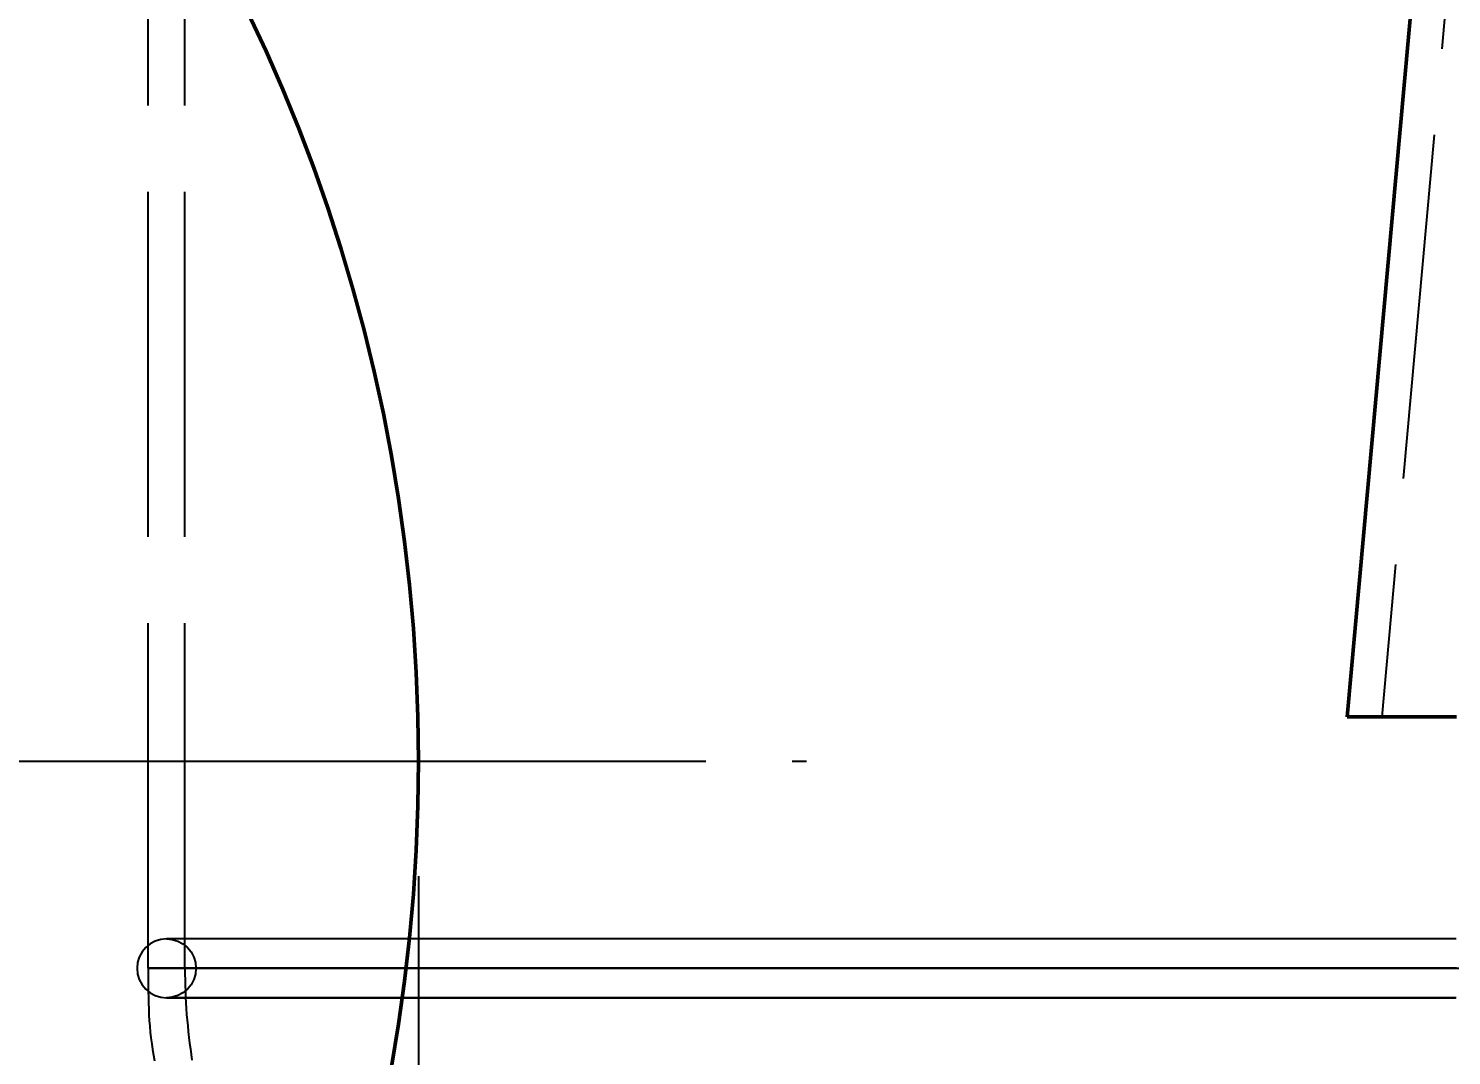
# Model space of a CAD drawing. Header units: millimetres. Extents: x 0 to 420, y 0 to 297.
# Drawn here: x 172.11 to 184.48, y 165.44 to 174.37 of the extents above; entities that cross this region are included whole.
import ezdxf

# ---------------------------------------------------------------- set-up
doc = ezdxf.new("R2010")
doc.units = ezdxf.units.MM
doc.linetypes.add('ISO02-TRAZOS', pattern=[3.75, 3, -0.75])
doc.linetypes.add('ISO04-TRAZO-PUNTO', pattern=[7.625, 6, -0.75, 0.125, -0.75])
for name, color, linetype, lineweight in [('01-VISIBLE', 7, 'CONTINUOUS', 50), ('02-OCULTA', 4, 'ISO02-TRAZOS', 25), ('03-EJE', 1, 'ISO04-TRAZO-PUNTO', 25), ('04-COTA', 3, 'CONTINUOUS', 25)]:
    doc.layers.add(name, color=color, linetype=linetype, lineweight=lineweight)
doc.styles.add('ISO3098', font='isocpeur.ttf')
doc.dimstyles.new('FLAMA-ISO', dxfattribs={"dimtxt": 3.5, "dimasz": 3, "dimexe": 2, "dimexo": 1, "dimgap": 1, "dimtad": 1, "dimdec": 1, "dimtxsty": 'ISO3098', "dimcen": 2.5, "dimclrd": 3, "dimclre": 3, "dimclrt": 3, "dimazin": 3, "dimtfac": 1, "dimtmove": 0, "dimatfit": 3, "dimlwd": 25, "dimlwe": 25})

msp = doc.modelspace()

# ---------------------------------------------------------------- linework, layer by layer
at = {"layer": '01-VISIBLE'}
msp.add_line((185.375, 188.385), (183.575, 168.385), dxfattribs=at)
msp.add_lwpolyline([(184.525, 168.385), (184.475, 168.385), (184.425, 168.385), (184.375, 168.385), (184.325, 168.385), (184.275, 168.385), (184.225, 168.385), (184.175, 168.385), (184.125, 168.385), (184.075, 168.385), (184.025, 168.385), (183.975, 168.385), (183.925, 168.385), (183.875, 168.385), (183.825, 168.385), (183.775, 168.385), (183.725, 168.385), (183.675, 168.385), (183.625, 168.385), (183.575, 168.385)], dxfattribs=at)
msp.add_circle((160.5, 168), 15, dxfattribs=at)
at = {"layer": '02-OCULTA'}
for p, q in [((173.47, 166.2), (173.47, 206.8)), ((185.675, 188.385), (183.875, 168.385)), ((173.15, 166.2), (173.15, 176.061))]:
    msp.add_line(p, q, dxfattribs=at)
for points in [[(183.575, 168.385), (183.625, 168.385), (183.675, 168.385), (183.725, 168.385), (183.775, 168.385), (183.825, 168.385), (183.875, 168.385), (183.925, 168.385), (183.975, 168.385), (184.025, 168.385), (184.075, 168.385), (184.125, 168.385), (184.175, 168.385), (184.225, 168.385), (184.275, 168.385), (184.325, 168.385), (184.375, 168.385), (184.425, 168.385), (184.475, 168.385), (184.525, 168.385)], [(184.525, 168.385), (184.475, 168.385), (184.425, 168.385), (184.375, 168.385), (184.325, 168.385), (184.275, 168.385), (184.225, 168.385), (184.175, 168.385), (184.125, 168.385), (184.075, 168.385), (184.025, 168.385), (183.975, 168.385), (183.925, 168.385), (183.875, 168.385)], [(183.875, 168.385), (183.925, 168.385), (183.975, 168.385), (184.025, 168.385), (184.075, 168.385), (184.125, 168.385), (184.175, 168.385), (184.225, 168.385), (184.275, 168.385), (184.325, 168.385), (184.375, 168.385), (184.425, 168.385), (184.475, 168.385), (184.525, 168.385)], [(173.31, 166.456), (173.26, 166.451), (173.212, 166.437), (173.167, 166.413), (173.129, 166.381), (173.097, 166.342), (173.073, 166.298), (173.059, 166.25), (173.054, 166.2)], [(184.522, 166.456), (184.472, 166.456), (184.422, 166.456), (184.372, 166.456), (184.322, 166.456), (184.272, 166.456), (184.222, 166.456), (184.172, 166.456), (184.122, 166.456), (184.071, 166.456), (184.021, 166.456), (183.971, 166.456), (183.921, 166.456), (183.871, 166.456), (183.821, 166.456), (183.771, 166.456), (183.721, 166.456), (183.671, 166.456), (183.621, 166.456), (183.571, 166.456), (183.521, 166.456), (183.471, 166.456), (183.421, 166.456), (183.371, 166.456), (183.321, 166.456), (183.271, 166.456), (183.221, 166.456), (183.17, 166.456), (183.12, 166.456), (183.07, 166.456), (183.02, 166.456), (182.97, 166.456), (182.92, 166.456), (182.87, 166.456), (182.82, 166.456), (182.77, 166.456), (182.72, 166.456), (182.67, 166.456), (182.62, 166.456), (182.57, 166.456), (182.52, 166.456), (182.47, 166.456), (182.42, 166.456), (182.37, 166.456), (182.32, 166.456), (182.27, 166.456), (182.219, 166.456), (182.169, 166.456), (182.119, 166.456), (182.069, 166.456), (182.019, 166.456), (181.969, 166.456), (181.919, 166.456), (181.869, 166.456), (181.819, 166.456), (181.769, 166.456), (181.719, 166.456), (181.669, 166.456), (181.619, 166.456), (181.569, 166.456), (181.519, 166.456), (181.469, 166.456), (181.419, 166.456), (181.369, 166.456), (181.318, 166.456), (181.268, 166.456), (181.218, 166.456), (181.168, 166.456), (181.118, 166.456), (181.068, 166.456), (181.018, 166.456), (180.968, 166.456), (180.918, 166.456), (180.868, 166.456), (180.818, 166.456), (180.768, 166.456), (180.718, 166.456), (180.668, 166.456), (180.618, 166.456), (180.568, 166.456), (180.518, 166.456), (180.468, 166.456), (180.417, 166.456), (180.367, 166.456), (180.317, 166.456), (180.267, 166.456), (180.217, 166.456), (180.167, 166.456), (180.117, 166.456), (180.067, 166.456), (180.017, 166.456), (179.967, 166.456), (179.917, 166.456), (179.867, 166.456), (179.817, 166.456), (179.767, 166.456), (179.717, 166.456), (179.667, 166.456), (179.617, 166.456), (179.567, 166.456), (179.516, 166.456), (179.466, 166.456), (179.416, 166.456), (179.366, 166.456), (179.316, 166.456), (179.266, 166.456), (179.216, 166.456), (179.166, 166.456), (179.116, 166.456), (179.066, 166.456), (179.016, 166.456), (178.966, 166.456), (178.916, 166.456), (178.866, 166.456), (178.816, 166.456), (178.766, 166.456), (178.716, 166.456), (178.666, 166.456), (178.615, 166.456), (178.565, 166.456), (178.515, 166.456), (178.465, 166.456), (178.415, 166.456), (178.365, 166.456), (178.315, 166.456), (178.265, 166.456), (178.215, 166.456), (178.165, 166.456), (178.115, 166.456), (178.065, 166.456), (178.015, 166.456), (177.965, 166.456), (177.915, 166.456), (177.865, 166.456), (177.815, 166.456), (177.765, 166.456), (177.715, 166.456), (177.664, 166.456), (177.614, 166.456), (177.564, 166.456), (177.514, 166.456), (177.464, 166.456), (177.414, 166.456), (177.364, 166.456), (177.314, 166.456), (177.264, 166.456), (177.214, 166.456), (177.164, 166.456), (177.114, 166.456), (177.064, 166.456), (177.014, 166.456), (176.964, 166.456), (176.914, 166.456), (176.864, 166.456), (176.814, 166.456), (176.763, 166.456), (176.713, 166.456), (176.663, 166.456), (176.613, 166.456), (176.563, 166.456), (176.513, 166.456), (176.463, 166.456), (176.413, 166.456), (176.363, 166.456), (176.313, 166.456), (176.263, 166.456), (176.213, 166.456), (176.163, 166.456), (176.113, 166.456), (176.063, 166.456), (176.013, 166.456), (175.963, 166.456), (175.913, 166.456), (175.862, 166.456), (175.812, 166.456), (175.762, 166.456), (175.712, 166.456), (175.662, 166.456), (175.612, 166.456), (175.562, 166.456), (175.512, 166.456), (175.462, 166.456), (175.412, 166.456), (175.362, 166.456), (175.312, 166.456), (175.262, 166.456), (175.212, 166.456), (175.162, 166.456), (175.112, 166.456), (175.062, 166.456), (175.012, 166.456), (174.961, 166.456), (174.911, 166.456), (174.861, 166.456), (174.811, 166.456), (174.761, 166.456), (174.711, 166.456), (174.661, 166.456), (174.611, 166.456), (174.561, 166.456), (174.511, 166.456), (174.461, 166.456), (174.411, 166.456), (174.361, 166.456), (174.311, 166.456), (174.261, 166.456), (174.211, 166.456), (174.161, 166.456), (174.111, 166.456), (174.06, 166.456), (174.01, 166.456), (173.96, 166.456), (173.91, 166.456), (173.86, 166.456), (173.81, 166.456), (173.76, 166.456), (173.71, 166.456), (173.66, 166.456), (173.61, 166.456), (173.56, 166.456), (173.51, 166.456), (173.46, 166.456), (173.41, 166.456), (173.36, 166.456), (173.31, 166.456)], [(184.515, 166.456), (184.447, 166.456), (184.378, 166.456), (184.31, 166.456), (184.242, 166.456), (184.173, 166.456), (184.105, 166.456), (184.037, 166.456), (183.968, 166.456), (183.9, 166.456), (183.832, 166.456), (183.763, 166.456), (183.695, 166.456), (183.627, 166.456), (183.558, 166.456), (183.49, 166.456), (183.422, 166.456), (183.353, 166.456), (183.285, 166.456), (183.217, 166.456), (183.148, 166.456), (183.08, 166.456), (183.012, 166.456), (182.943, 166.456), (182.875, 166.456), (182.807, 166.456), (182.739, 166.456), (182.67, 166.456), (182.602, 166.456), (182.534, 166.456), (182.465, 166.456), (182.397, 166.456), (182.329, 166.456), (182.26, 166.456), (182.192, 166.456), (182.124, 166.456), (182.055, 166.456), (181.987, 166.456), (181.919, 166.456), (181.85, 166.456), (181.782, 166.456), (181.714, 166.456), (181.645, 166.456), (181.577, 166.456), (181.509, 166.456), (181.44, 166.456), (181.372, 166.456), (181.304, 166.456), (181.235, 166.456), (181.167, 166.456), (181.099, 166.456), (181.03, 166.456), (180.962, 166.456), (180.894, 166.456), (180.825, 166.456), (180.757, 166.456), (180.689, 166.456), (180.62, 166.456), (180.552, 166.456), (180.484, 166.456), (180.415, 166.456), (180.347, 166.456), (180.279, 166.456), (180.21, 166.456), (180.142, 166.456), (180.074, 166.456), (180.006, 166.456), (179.937, 166.456), (179.869, 166.456), (179.801, 166.456), (179.732, 166.456), (179.664, 166.456), (179.596, 166.456), (179.527, 166.456), (179.459, 166.456), (179.391, 166.456), (179.322, 166.456), (179.254, 166.456), (179.186, 166.456), (179.117, 166.456), (179.049, 166.456), (178.981, 166.456), (178.912, 166.456), (178.844, 166.456), (178.776, 166.456), (178.707, 166.456), (178.639, 166.456), (178.571, 166.456), (178.502, 166.456), (178.434, 166.456), (178.366, 166.456), (178.297, 166.456), (178.229, 166.456), (178.161, 166.456), (178.092, 166.456), (178.024, 166.456), (177.956, 166.456), (177.887, 166.456), (177.819, 166.456), (177.751, 166.456), (177.682, 166.456), (177.614, 166.456), (177.546, 166.456), (177.477, 166.456), (177.409, 166.456), (177.341, 166.456), (177.273, 166.456), (177.204, 166.456), (177.136, 166.456), (177.068, 166.456), (176.999, 166.456), (176.931, 166.456), (176.863, 166.456), (176.794, 166.456), (176.726, 166.456), (176.658, 166.456), (176.589, 166.456), (176.521, 166.456), (176.453, 166.456), (176.384, 166.456), (176.316, 166.456), (176.248, 166.456), (176.179, 166.456), (176.111, 166.456), (176.043, 166.456), (175.974, 166.456), (175.906, 166.456), (175.838, 166.456), (175.769, 166.456), (175.701, 166.456), (175.633, 166.456), (175.564, 166.456), (175.496, 166.456), (175.428, 166.456), (175.359, 166.456), (175.291, 166.456), (175.223, 166.456), (175.154, 166.456), (175.086, 166.456), (175.018, 166.456), (174.949, 166.456), (174.881, 166.456), (174.813, 166.456), (174.744, 166.456), (174.676, 166.456), (174.608, 166.456), (174.54, 166.456), (174.471, 166.456), (174.403, 166.456), (174.335, 166.456), (174.266, 166.456), (174.198, 166.456), (174.13, 166.456), (174.061, 166.456), (173.993, 166.456), (173.925, 166.456), (173.856, 166.456), (173.788, 166.456), (173.72, 166.456), (173.651, 166.456), (173.583, 166.456), (173.515, 166.456), (173.446, 166.456), (173.378, 166.456), (173.31, 166.456)], [(173.31, 166.456), (173.36, 166.451), (173.408, 166.437), (173.452, 166.413), (173.491, 166.381), (173.523, 166.342), (173.546, 166.298), (173.561, 166.25), (173.566, 166.2), (173.561, 166.15), (173.546, 166.102), (173.523, 166.058), (173.491, 166.019), (173.452, 165.987), (173.408, 165.963), (173.36, 165.949), (173.31, 165.944)], [(173.054, 166.2), (173.059, 166.15), (173.073, 166.102), (173.097, 166.058), (173.129, 166.019), (173.167, 165.987), (173.212, 165.963), (173.26, 165.949), (173.31, 165.944)], [(184.52, 166.2), (184.47, 166.2), (184.42, 166.2), (184.37, 166.2), (184.32, 166.2), (184.27, 166.2), (184.22, 166.2), (184.17, 166.2), (184.12, 166.2), (184.069, 166.2), (184.019, 166.2), (183.969, 166.2), (183.919, 166.2), (183.869, 166.2), (183.819, 166.2), (183.769, 166.2), (183.719, 166.2), (183.669, 166.2), (183.619, 166.2), (183.569, 166.2), (183.518, 166.2), (183.468, 166.2), (183.418, 166.2), (183.368, 166.2), (183.318, 166.2), (183.268, 166.2), (183.218, 166.2), (183.168, 166.2), (183.118, 166.2), (183.068, 166.2), (183.018, 166.2), (182.967, 166.2), (182.917, 166.2), (182.867, 166.2), (182.817, 166.2), (182.767, 166.2), (182.717, 166.2), (182.667, 166.2), (182.617, 166.2), (182.567, 166.2), (182.517, 166.2), (182.467, 166.2), (182.416, 166.2), (182.366, 166.2), (182.316, 166.2), (182.266, 166.2), (182.216, 166.2), (182.166, 166.2), (182.116, 166.2), (182.066, 166.2), (182.016, 166.2), (181.966, 166.2), (181.916, 166.2), (181.865, 166.2), (181.815, 166.2), (181.765, 166.2), (181.715, 166.2), (181.665, 166.2), (181.615, 166.2), (181.565, 166.2), (181.515, 166.2), (181.465, 166.2), (181.415, 166.2), (181.365, 166.2), (181.314, 166.2), (181.264, 166.2), (181.214, 166.2), (181.164, 166.2), (181.114, 166.2), (181.064, 166.2), (181.014, 166.2), (180.964, 166.2), (180.914, 166.2), (180.864, 166.2), (180.814, 166.2), (180.763, 166.2), (180.713, 166.2), (180.663, 166.2), (180.613, 166.2), (180.563, 166.2), (180.513, 166.2), (180.463, 166.2), (180.413, 166.2), (180.363, 166.2), (180.313, 166.2), (180.263, 166.2), (180.212, 166.2), (180.162, 166.2), (180.112, 166.2), (180.062, 166.2), (180.012, 166.2), (179.962, 166.2), (179.912, 166.2), (179.862, 166.2), (179.812, 166.2), (179.762, 166.2), (179.712, 166.2), (179.661, 166.2), (179.611, 166.2), (179.561, 166.2), (179.511, 166.2), (179.461, 166.2), (179.411, 166.2), (179.361, 166.2), (179.311, 166.2), (179.261, 166.2), (179.211, 166.2), (179.161, 166.2), (179.11, 166.2), (179.06, 166.2), (179.01, 166.2), (178.96, 166.2), (178.91, 166.2), (178.86, 166.2), (178.81, 166.2), (178.76, 166.2), (178.71, 166.2), (178.66, 166.2), (178.61, 166.2), (178.559, 166.2), (178.509, 166.2), (178.459, 166.2), (178.409, 166.2), (178.359, 166.2), (178.309, 166.2), (178.259, 166.2), (178.209, 166.2), (178.159, 166.2), (178.109, 166.2), (178.059, 166.2), (178.008, 166.2), (177.958, 166.2), (177.908, 166.2), (177.858, 166.2), (177.808, 166.2), (177.758, 166.2), (177.708, 166.2), (177.658, 166.2), (177.608, 166.2), (177.558, 166.2), (177.508, 166.2), (177.457, 166.2), (177.407, 166.2), (177.357, 166.2), (177.307, 166.2), (177.257, 166.2), (177.207, 166.2), (177.157, 166.2), (177.107, 166.2), (177.057, 166.2), (177.007, 166.2), (176.957, 166.2), (176.906, 166.2), (176.856, 166.2), (176.806, 166.2), (176.756, 166.2), (176.706, 166.2), (176.656, 166.2), (176.606, 166.2), (176.556, 166.2), (176.506, 166.2), (176.456, 166.2), (176.406, 166.2), (176.355, 166.2), (176.305, 166.2), (176.255, 166.2), (176.205, 166.2), (176.155, 166.2), (176.105, 166.2), (176.055, 166.2), (176.005, 166.2), (175.955, 166.2), (175.905, 166.2), (175.855, 166.2), (175.804, 166.2), (175.754, 166.2), (175.704, 166.2), (175.654, 166.2), (175.604, 166.2), (175.554, 166.2), (175.504, 166.2), (175.454, 166.2), (175.404, 166.2), (175.354, 166.2), (175.304, 166.2), (175.253, 166.2), (175.203, 166.2), (175.153, 166.2), (175.103, 166.2), (175.053, 166.2), (175.003, 166.2), (174.953, 166.2), (174.903, 166.2), (174.853, 166.2), (174.803, 166.2), (174.753, 166.2), (174.702, 166.2), (174.652, 166.2), (174.602, 166.2), (174.552, 166.2), (174.502, 166.2), (174.452, 166.2), (174.402, 166.2), (174.352, 166.2), (174.302, 166.2), (174.252, 166.2), (174.202, 166.2), (174.151, 166.2), (174.101, 166.2), (174.051, 166.2), (174.001, 166.2), (173.951, 166.2), (173.901, 166.2), (173.851, 166.2), (173.801, 166.2), (173.751, 166.2), (173.701, 166.2), (173.651, 166.2), (173.6, 166.2), (173.55, 166.2), (173.5, 166.2), (173.45, 166.2), (173.4, 166.2), (173.35, 166.2), (173.3, 166.2), (173.25, 166.2), (173.2, 166.2), (173.15, 166.2)], [(173.15, 166.2), (173.219, 166.2), (173.288, 166.2), (173.357, 166.2), (173.426, 166.2), (173.495, 166.2), (173.564, 166.2), (173.634, 166.2), (173.703, 166.2), (173.772, 166.2), (173.841, 166.2), (173.91, 166.2), (173.979, 166.2), (174.048, 166.2), (174.117, 166.2), (174.187, 166.2), (174.256, 166.2), (174.325, 166.2), (174.394, 166.2), (174.463, 166.2), (174.532, 166.2), (174.601, 166.2), (174.67, 166.2), (174.74, 166.2), (174.809, 166.2), (174.878, 166.2), (174.947, 166.2), (175.016, 166.2), (175.085, 166.2), (175.154, 166.2), (175.223, 166.2), (175.293, 166.2), (175.362, 166.2), (175.431, 166.2), (175.5, 166.2), (175.569, 166.2), (175.638, 166.2), (175.707, 166.2), (175.776, 166.2), (175.846, 166.2), (175.915, 166.2), (175.984, 166.2), (176.053, 166.2), (176.122, 166.2), (176.191, 166.2), (176.26, 166.2), (176.329, 166.2), (176.399, 166.2), (176.468, 166.2), (176.537, 166.2), (176.606, 166.2), (176.675, 166.2), (176.744, 166.2), (176.813, 166.2), (176.882, 166.2), (176.952, 166.2), (177.021, 166.2), (177.09, 166.2), (177.159, 166.2), (177.228, 166.2), (177.297, 166.2), (177.366, 166.2), (177.435, 166.2), (177.505, 166.2), (177.574, 166.2), (177.643, 166.2), (177.712, 166.2), (177.781, 166.2), (177.85, 166.2), (177.919, 166.2), (177.988, 166.2), (178.058, 166.2), (178.127, 166.2), (178.196, 166.2), (178.265, 166.2), (178.334, 166.2), (178.403, 166.2), (178.472, 166.2), (178.541, 166.2), (178.611, 166.2), (178.68, 166.2), (178.749, 166.2), (178.818, 166.2), (178.887, 166.2), (178.956, 166.2), (179.025, 166.2), (179.094, 166.2), (179.164, 166.2), (179.233, 166.2), (179.302, 166.2), (179.371, 166.2), (179.44, 166.2), (179.509, 166.2), (179.578, 166.2), (179.647, 166.2), (179.717, 166.2), (179.786, 166.2), (179.855, 166.2), (179.924, 166.2), (179.993, 166.2), (180.062, 166.2), (180.131, 166.2), (180.2, 166.2), (180.27, 166.2), (180.339, 166.2), (180.408, 166.2), (180.477, 166.2), (180.546, 166.2), (180.615, 166.2), (180.684, 166.2), (180.753, 166.2), (180.823, 166.2), (180.892, 166.2), (180.961, 166.2), (181.03, 166.2), (181.099, 166.2), (181.168, 166.2), (181.237, 166.2), (181.306, 166.2), (181.376, 166.2), (181.445, 166.2), (181.514, 166.2), (181.583, 166.2), (181.652, 166.2), (181.721, 166.2), (181.79, 166.2), (181.859, 166.2), (181.929, 166.2), (181.998, 166.2), (182.067, 166.2), (182.136, 166.2), (182.205, 166.2), (182.274, 166.2), (182.343, 166.2), (182.412, 166.2), (182.482, 166.2), (182.551, 166.2), (182.62, 166.2), (182.689, 166.2), (182.758, 166.2), (182.827, 166.2), (182.896, 166.2), (182.965, 166.2), (183.035, 166.2), (183.104, 166.2), (183.173, 166.2), (183.242, 166.2), (183.311, 166.2), (183.38, 166.2), (183.449, 166.2), (183.518, 166.2), (183.588, 166.2), (183.657, 166.2), (183.726, 166.2), (183.795, 166.2), (183.864, 166.2), (183.933, 166.2), (184.002, 166.2), (184.071, 166.2), (184.141, 166.2), (184.21, 166.2), (184.279, 166.2), (184.348, 166.2), (184.417, 166.2), (184.486, 166.2)], [(184.52, 166.2), (184.47, 166.2), (184.42, 166.2), (184.37, 166.2), (184.32, 166.2), (184.27, 166.2), (184.22, 166.2), (184.17, 166.2), (184.12, 166.2), (184.069, 166.2), (184.019, 166.2), (183.969, 166.2), (183.919, 166.2), (183.869, 166.2), (183.819, 166.2), (183.769, 166.2), (183.719, 166.2), (183.669, 166.2), (183.619, 166.2), (183.569, 166.2), (183.518, 166.2), (183.468, 166.2), (183.418, 166.2), (183.368, 166.2), (183.318, 166.2), (183.268, 166.2), (183.218, 166.2), (183.168, 166.2), (183.118, 166.2), (183.068, 166.2), (183.018, 166.2), (182.967, 166.2), (182.917, 166.2), (182.867, 166.2), (182.817, 166.2), (182.767, 166.2), (182.717, 166.2), (182.667, 166.2), (182.617, 166.2), (182.567, 166.2), (182.517, 166.2), (182.467, 166.2), (182.416, 166.2), (182.366, 166.2), (182.316, 166.2), (182.266, 166.2), (182.216, 166.2), (182.166, 166.2), (182.116, 166.2), (182.066, 166.2), (182.016, 166.2), (181.966, 166.2), (181.916, 166.2), (181.865, 166.2), (181.815, 166.2), (181.765, 166.2), (181.715, 166.2), (181.665, 166.2), (181.615, 166.2), (181.565, 166.2), (181.515, 166.2), (181.465, 166.2), (181.415, 166.2), (181.365, 166.2), (181.314, 166.2), (181.264, 166.2), (181.214, 166.2), (181.164, 166.2), (181.114, 166.2), (181.064, 166.2), (181.014, 166.2), (180.964, 166.2), (180.914, 166.2), (180.864, 166.2), (180.814, 166.2), (180.763, 166.2), (180.713, 166.2), (180.663, 166.2), (180.613, 166.2), (180.563, 166.2), (180.513, 166.2), (180.463, 166.2), (180.413, 166.2), (180.363, 166.2), (180.313, 166.2), (180.263, 166.2), (180.212, 166.2), (180.162, 166.2), (180.112, 166.2), (180.062, 166.2), (180.012, 166.2), (179.962, 166.2), (179.912, 166.2), (179.862, 166.2), (179.812, 166.2), (179.762, 166.2), (179.712, 166.2), (179.661, 166.2), (179.611, 166.2), (179.561, 166.2), (179.511, 166.2), (179.461, 166.2), (179.411, 166.2), (179.361, 166.2), (179.311, 166.2), (179.261, 166.2), (179.211, 166.2), (179.161, 166.2), (179.11, 166.2), (179.06, 166.2), (179.01, 166.2), (178.96, 166.2), (178.91, 166.2), (178.86, 166.2), (178.81, 166.2), (178.76, 166.2), (178.71, 166.2), (178.66, 166.2), (178.61, 166.2), (178.559, 166.2), (178.509, 166.2), (178.459, 166.2), (178.409, 166.2), (178.359, 166.2), (178.309, 166.2), (178.259, 166.2), (178.209, 166.2), (178.159, 166.2), (178.109, 166.2), (178.059, 166.2), (178.008, 166.2), (177.958, 166.2), (177.908, 166.2), (177.858, 166.2), (177.808, 166.2), (177.758, 166.2), (177.708, 166.2), (177.658, 166.2), (177.608, 166.2), (177.558, 166.2), (177.508, 166.2), (177.457, 166.2), (177.407, 166.2), (177.357, 166.2), (177.307, 166.2), (177.257, 166.2), (177.207, 166.2), (177.157, 166.2), (177.107, 166.2), (177.057, 166.2), (177.007, 166.2), (176.957, 166.2), (176.906, 166.2), (176.856, 166.2), (176.806, 166.2), (176.756, 166.2), (176.706, 166.2), (176.656, 166.2), (176.606, 166.2), (176.556, 166.2), (176.506, 166.2), (176.456, 166.2), (176.406, 166.2), (176.355, 166.2), (176.305, 166.2), (176.255, 166.2), (176.205, 166.2), (176.155, 166.2), (176.105, 166.2), (176.055, 166.2), (176.005, 166.2), (175.955, 166.2), (175.905, 166.2), (175.855, 166.2), (175.804, 166.2), (175.754, 166.2), (175.704, 166.2), (175.654, 166.2), (175.604, 166.2), (175.554, 166.2), (175.504, 166.2), (175.454, 166.2), (175.404, 166.2), (175.354, 166.2), (175.304, 166.2), (175.253, 166.2), (175.203, 166.2), (175.153, 166.2), (175.103, 166.2), (175.053, 166.2), (175.003, 166.2), (174.953, 166.2), (174.903, 166.2), (174.853, 166.2), (174.803, 166.2), (174.753, 166.2), (174.702, 166.2), (174.652, 166.2), (174.602, 166.2), (174.552, 166.2), (174.502, 166.2), (174.452, 166.2), (174.402, 166.2), (174.352, 166.2), (174.302, 166.2), (174.252, 166.2), (174.202, 166.2), (174.151, 166.2), (174.101, 166.2), (174.051, 166.2), (174.001, 166.2), (173.951, 166.2), (173.901, 166.2), (173.851, 166.2), (173.801, 166.2), (173.751, 166.2), (173.701, 166.2), (173.651, 166.2), (173.6, 166.2), (173.55, 166.2), (173.5, 166.2), (173.45, 166.2), (173.4, 166.2), (173.35, 166.2), (173.3, 166.2), (173.25, 166.2), (173.2, 166.2), (173.15, 166.2)], [(173.15, 166.2), (173.219, 166.2), (173.288, 166.2), (173.357, 166.2), (173.426, 166.2), (173.495, 166.2), (173.564, 166.2), (173.634, 166.2), (173.703, 166.2), (173.772, 166.2), (173.841, 166.2), (173.91, 166.2), (173.979, 166.2), (174.048, 166.2), (174.117, 166.2), (174.187, 166.2), (174.256, 166.2), (174.325, 166.2), (174.394, 166.2), (174.463, 166.2), (174.532, 166.2), (174.601, 166.2), (174.67, 166.2), (174.74, 166.2), (174.809, 166.2), (174.878, 166.2), (174.947, 166.2), (175.016, 166.2), (175.085, 166.2), (175.154, 166.2), (175.223, 166.2), (175.293, 166.2), (175.362, 166.2), (175.431, 166.2), (175.5, 166.2), (175.569, 166.2), (175.638, 166.2), (175.707, 166.2), (175.776, 166.2), (175.846, 166.2), (175.915, 166.2), (175.984, 166.2), (176.053, 166.2), (176.122, 166.2), (176.191, 166.2), (176.26, 166.2), (176.329, 166.2), (176.399, 166.2), (176.468, 166.2), (176.537, 166.2), (176.606, 166.2), (176.675, 166.2), (176.744, 166.2), (176.813, 166.2), (176.882, 166.2), (176.952, 166.2), (177.021, 166.2), (177.09, 166.2), (177.159, 166.2), (177.228, 166.2), (177.297, 166.2), (177.366, 166.2), (177.435, 166.2), (177.505, 166.2), (177.574, 166.2), (177.643, 166.2), (177.712, 166.2), (177.781, 166.2), (177.85, 166.2), (177.919, 166.2), (177.988, 166.2), (178.058, 166.2), (178.127, 166.2), (178.196, 166.2), (178.265, 166.2), (178.334, 166.2), (178.403, 166.2), (178.472, 166.2), (178.541, 166.2), (178.611, 166.2), (178.68, 166.2), (178.749, 166.2), (178.818, 166.2), (178.887, 166.2), (178.956, 166.2), (179.025, 166.2), (179.094, 166.2), (179.164, 166.2), (179.233, 166.2), (179.302, 166.2), (179.371, 166.2), (179.44, 166.2), (179.509, 166.2), (179.578, 166.2), (179.647, 166.2), (179.717, 166.2), (179.786, 166.2), (179.855, 166.2), (179.924, 166.2), (179.993, 166.2), (180.062, 166.2), (180.131, 166.2), (180.2, 166.2), (180.27, 166.2), (180.339, 166.2), (180.408, 166.2), (180.477, 166.2), (180.546, 166.2), (180.615, 166.2), (180.684, 166.2), (180.753, 166.2), (180.823, 166.2), (180.892, 166.2), (180.961, 166.2), (181.03, 166.2), (181.099, 166.2), (181.168, 166.2), (181.237, 166.2), (181.306, 166.2), (181.376, 166.2), (181.445, 166.2), (181.514, 166.2), (181.583, 166.2), (181.652, 166.2), (181.721, 166.2), (181.79, 166.2), (181.859, 166.2), (181.929, 166.2), (181.998, 166.2), (182.067, 166.2), (182.136, 166.2), (182.205, 166.2), (182.274, 166.2), (182.343, 166.2), (182.412, 166.2), (182.482, 166.2), (182.551, 166.2), (182.62, 166.2), (182.689, 166.2), (182.758, 166.2), (182.827, 166.2), (182.896, 166.2), (182.965, 166.2), (183.035, 166.2), (183.104, 166.2), (183.173, 166.2), (183.242, 166.2), (183.311, 166.2), (183.38, 166.2), (183.449, 166.2), (183.518, 166.2), (183.588, 166.2), (183.657, 166.2), (183.726, 166.2), (183.795, 166.2), (183.864, 166.2), (183.933, 166.2), (184.002, 166.2), (184.071, 166.2), (184.141, 166.2), (184.21, 166.2), (184.279, 166.2), (184.348, 166.2), (184.417, 166.2), (184.486, 166.2)], [(173.15, 166.2), (173.15, 166.15), (173.15, 166.099), (173.151, 166.049), (173.151, 165.998), (173.152, 165.948), (173.153, 165.897), (173.155, 165.847), (173.157, 165.796), (173.16, 165.746), (173.164, 165.696), (173.169, 165.645), (173.174, 165.595), (173.181, 165.545), (173.189, 165.495), (173.197, 165.445), (173.206, 165.396)], [(184.524, 166.2), (184.474, 166.2), (184.424, 166.2), (184.374, 166.2), (184.324, 166.2), (184.274, 166.2), (184.224, 166.2), (184.174, 166.2), (184.124, 166.2), (184.074, 166.2), (184.024, 166.2), (183.974, 166.2), (183.924, 166.2), (183.874, 166.2), (183.823, 166.2), (183.773, 166.2), (183.723, 166.2), (183.673, 166.2), (183.623, 166.2), (183.573, 166.2), (183.523, 166.2), (183.473, 166.2), (183.423, 166.2), (183.373, 166.2), (183.323, 166.2), (183.273, 166.2), (183.223, 166.2), (183.173, 166.2), (183.123, 166.2), (183.073, 166.2), (183.023, 166.2), (182.973, 166.2), (182.923, 166.2), (182.873, 166.2), (182.823, 166.2), (182.773, 166.2), (182.723, 166.2), (182.673, 166.2), (182.623, 166.2), (182.573, 166.2), (182.523, 166.2), (182.473, 166.2), (182.423, 166.2), (182.373, 166.2), (182.323, 166.2), (182.273, 166.2), (182.223, 166.2), (182.173, 166.2), (182.123, 166.2), (182.073, 166.2), (182.023, 166.2), (181.973, 166.2), (181.923, 166.2), (181.873, 166.2), (181.823, 166.2), (181.773, 166.2), (181.723, 166.2), (181.673, 166.2), (181.623, 166.2), (181.573, 166.2), (181.523, 166.2), (181.473, 166.2), (181.423, 166.2), (181.373, 166.2), (181.323, 166.2), (181.273, 166.2), (181.223, 166.2), (181.173, 166.2), (181.122, 166.2), (181.072, 166.2), (181.022, 166.2), (180.972, 166.2), (180.922, 166.2), (180.872, 166.2), (180.822, 166.2), (180.772, 166.2), (180.722, 166.2), (180.672, 166.2), (180.622, 166.2), (180.572, 166.2), (180.522, 166.2), (180.472, 166.2), (180.422, 166.2), (180.372, 166.2), (180.322, 166.2), (180.272, 166.2), (180.222, 166.2), (180.172, 166.2), (180.122, 166.2), (180.072, 166.2), (180.022, 166.2), (179.972, 166.2), (179.922, 166.2), (179.872, 166.2), (179.822, 166.2), (179.772, 166.2), (179.722, 166.2), (179.672, 166.2), (179.622, 166.2), (179.572, 166.2), (179.522, 166.2), (179.472, 166.2), (179.422, 166.2), (179.372, 166.2), (179.322, 166.2), (179.272, 166.2), (179.222, 166.2), (179.172, 166.2), (179.122, 166.2), (179.072, 166.2), (179.022, 166.2), (178.972, 166.2), (178.922, 166.2), (178.872, 166.2), (178.822, 166.2), (178.772, 166.2), (178.722, 166.2), (178.672, 166.2), (178.622, 166.2), (178.572, 166.2), (178.522, 166.2), (178.472, 166.2), (178.421, 166.2), (178.371, 166.2), (178.321, 166.2), (178.271, 166.2), (178.221, 166.2), (178.171, 166.2), (178.121, 166.2), (178.071, 166.2), (178.021, 166.2), (177.971, 166.2), (177.921, 166.2), (177.871, 166.2), (177.821, 166.2), (177.771, 166.2), (177.721, 166.2), (177.671, 166.2), (177.621, 166.2), (177.571, 166.2), (177.521, 166.2), (177.471, 166.2), (177.421, 166.2), (177.371, 166.2), (177.321, 166.2), (177.271, 166.2), (177.221, 166.2), (177.171, 166.2), (177.121, 166.2), (177.071, 166.2), (177.021, 166.2), (176.971, 166.2), (176.921, 166.2), (176.871, 166.2), (176.821, 166.2), (176.771, 166.2), (176.721, 166.2), (176.671, 166.2), (176.621, 166.2), (176.571, 166.2), (176.521, 166.2), (176.471, 166.2), (176.421, 166.2), (176.371, 166.2), (176.321, 166.2), (176.271, 166.2), (176.221, 166.2), (176.171, 166.2), (176.121, 166.2), (176.071, 166.2), (176.021, 166.2), (175.971, 166.2), (175.921, 166.2), (175.871, 166.2), (175.821, 166.2), (175.771, 166.2), (175.72, 166.2), (175.67, 166.2), (175.62, 166.2), (175.57, 166.2), (175.52, 166.2), (175.47, 166.2), (175.42, 166.2), (175.37, 166.2), (175.32, 166.2), (175.27, 166.2), (175.22, 166.2), (175.17, 166.2), (175.12, 166.2), (175.07, 166.2), (175.02, 166.2), (174.97, 166.2), (174.92, 166.2), (174.87, 166.2), (174.82, 166.2), (174.77, 166.2), (174.72, 166.2), (174.67, 166.2), (174.62, 166.2), (174.57, 166.2), (174.52, 166.2), (174.47, 166.2), (174.42, 166.2), (174.37, 166.2), (174.32, 166.2), (174.27, 166.2), (174.22, 166.2), (174.17, 166.2), (174.12, 166.2), (174.07, 166.2), (174.02, 166.2), (173.97, 166.2), (173.92, 166.2), (173.87, 166.2), (173.82, 166.2), (173.77, 166.2), (173.72, 166.2), (173.67, 166.2), (173.62, 166.2), (173.57, 166.2), (173.52, 166.2), (173.47, 166.2)], [(173.47, 166.2), (173.537, 166.2), (173.605, 166.2), (173.672, 166.2), (173.74, 166.2), (173.807, 166.2), (173.875, 166.2), (173.942, 166.2), (174.01, 166.2), (174.077, 166.2), (174.145, 166.2), (174.212, 166.2), (174.28, 166.2), (174.347, 166.2), (174.415, 166.2), (174.483, 166.2), (174.55, 166.2), (174.618, 166.2), (174.685, 166.2), (174.753, 166.2), (174.82, 166.2), (174.888, 166.2), (174.955, 166.2), (175.023, 166.2), (175.09, 166.2), (175.158, 166.2), (175.225, 166.2), (175.293, 166.2), (175.36, 166.2), (175.428, 166.2), (175.495, 166.2), (175.563, 166.2), (175.63, 166.2), (175.698, 166.2), (175.766, 166.2), (175.833, 166.2), (175.901, 166.2), (175.968, 166.2), (176.036, 166.2), (176.103, 166.2), (176.171, 166.2), (176.238, 166.2), (176.306, 166.2), (176.373, 166.2), (176.441, 166.2), (176.508, 166.2), (176.576, 166.2), (176.643, 166.2), (176.711, 166.2), (176.778, 166.2), (176.846, 166.2), (176.913, 166.2), (176.981, 166.2), (177.048, 166.2), (177.116, 166.2), (177.184, 166.2), (177.251, 166.2), (177.319, 166.2), (177.386, 166.2), (177.454, 166.2), (177.521, 166.2), (177.589, 166.2), (177.656, 166.2), (177.724, 166.2), (177.791, 166.2), (177.859, 166.2), (177.926, 166.2), (177.994, 166.2), (178.061, 166.2), (178.129, 166.2), (178.196, 166.2), (178.264, 166.2), (178.331, 166.2), (178.399, 166.2), (178.467, 166.2), (178.534, 166.2), (178.602, 166.2), (178.669, 166.2), (178.737, 166.2), (178.804, 166.2), (178.872, 166.2), (178.939, 166.2), (179.007, 166.2), (179.074, 166.2), (179.142, 166.2), (179.209, 166.2), (179.277, 166.2), (179.344, 166.2), (179.412, 166.2), (179.479, 166.2), (179.547, 166.2), (179.614, 166.2), (179.682, 166.2), (179.749, 166.2), (179.817, 166.2), (179.885, 166.2), (179.952, 166.2), (180.02, 166.2), (180.087, 166.2), (180.155, 166.2), (180.222, 166.2), (180.29, 166.2), (180.357, 166.2), (180.425, 166.2), (180.492, 166.2), (180.56, 166.2), (180.627, 166.2), (180.695, 166.2), (180.762, 166.2), (180.83, 166.2), (180.897, 166.2), (180.965, 166.2), (181.032, 166.2), (181.1, 166.2), (181.168, 166.2), (181.235, 166.2), (181.303, 166.2), (181.37, 166.2), (181.438, 166.2), (181.505, 166.2), (181.573, 166.2), (181.64, 166.2), (181.708, 166.2), (181.775, 166.2), (181.843, 166.2), (181.91, 166.2), (181.978, 166.2), (182.045, 166.2), (182.113, 166.2), (182.18, 166.2), (182.248, 166.2), (182.315, 166.2), (182.383, 166.2), (182.45, 166.2), (182.518, 166.2), (182.586, 166.2), (182.653, 166.2), (182.721, 166.2), (182.788, 166.2), (182.856, 166.2), (182.923, 166.2), (182.991, 166.2), (183.058, 166.2), (183.126, 166.2), (183.193, 166.2), (183.261, 166.2), (183.328, 166.2), (183.396, 166.2), (183.463, 166.2), (183.531, 166.2), (183.598, 166.2), (183.666, 166.2), (183.733, 166.2), (183.801, 166.2), (183.869, 166.2), (183.936, 166.2), (184.004, 166.2), (184.071, 166.2), (184.139, 166.2), (184.206, 166.2), (184.274, 166.2), (184.341, 166.2), (184.409, 166.2), (184.476, 166.2), (184.544, 166.2)], [(184.524, 166.2), (184.474, 166.2), (184.424, 166.2), (184.374, 166.2), (184.324, 166.2), (184.274, 166.2), (184.224, 166.2), (184.174, 166.2), (184.124, 166.2), (184.074, 166.2), (184.024, 166.2), (183.974, 166.2), (183.924, 166.2), (183.874, 166.2), (183.823, 166.2), (183.773, 166.2), (183.723, 166.2), (183.673, 166.2), (183.623, 166.2), (183.573, 166.2), (183.523, 166.2), (183.473, 166.2), (183.423, 166.2), (183.373, 166.2), (183.323, 166.2), (183.273, 166.2), (183.223, 166.2), (183.173, 166.2), (183.123, 166.2), (183.073, 166.2), (183.023, 166.2), (182.973, 166.2), (182.923, 166.2), (182.873, 166.2), (182.823, 166.2), (182.773, 166.2), (182.723, 166.2), (182.673, 166.2), (182.623, 166.2), (182.573, 166.2), (182.523, 166.2), (182.473, 166.2), (182.423, 166.2), (182.373, 166.2), (182.323, 166.2), (182.273, 166.2), (182.223, 166.2), (182.173, 166.2), (182.123, 166.2), (182.073, 166.2), (182.023, 166.2), (181.973, 166.2), (181.923, 166.2), (181.873, 166.2), (181.823, 166.2), (181.773, 166.2), (181.723, 166.2), (181.673, 166.2), (181.623, 166.2), (181.573, 166.2), (181.523, 166.2), (181.473, 166.2), (181.423, 166.2), (181.373, 166.2), (181.323, 166.2), (181.273, 166.2), (181.223, 166.2), (181.173, 166.2), (181.122, 166.2), (181.072, 166.2), (181.022, 166.2), (180.972, 166.2), (180.922, 166.2), (180.872, 166.2), (180.822, 166.2), (180.772, 166.2), (180.722, 166.2), (180.672, 166.2), (180.622, 166.2), (180.572, 166.2), (180.522, 166.2), (180.472, 166.2), (180.422, 166.2), (180.372, 166.2), (180.322, 166.2), (180.272, 166.2), (180.222, 166.2), (180.172, 166.2), (180.122, 166.2), (180.072, 166.2), (180.022, 166.2), (179.972, 166.2), (179.922, 166.2), (179.872, 166.2), (179.822, 166.2), (179.772, 166.2), (179.722, 166.2), (179.672, 166.2), (179.622, 166.2), (179.572, 166.2), (179.522, 166.2), (179.472, 166.2), (179.422, 166.2), (179.372, 166.2), (179.322, 166.2), (179.272, 166.2), (179.222, 166.2), (179.172, 166.2), (179.122, 166.2), (179.072, 166.2), (179.022, 166.2), (178.972, 166.2), (178.922, 166.2), (178.872, 166.2), (178.822, 166.2), (178.772, 166.2), (178.722, 166.2), (178.672, 166.2), (178.622, 166.2), (178.572, 166.2), (178.522, 166.2), (178.472, 166.2), (178.421, 166.2), (178.371, 166.2), (178.321, 166.2), (178.271, 166.2), (178.221, 166.2), (178.171, 166.2), (178.121, 166.2), (178.071, 166.2), (178.021, 166.2), (177.971, 166.2), (177.921, 166.2), (177.871, 166.2), (177.821, 166.2), (177.771, 166.2), (177.721, 166.2), (177.671, 166.2), (177.621, 166.2), (177.571, 166.2), (177.521, 166.2), (177.471, 166.2), (177.421, 166.2), (177.371, 166.2), (177.321, 166.2), (177.271, 166.2), (177.221, 166.2), (177.171, 166.2), (177.121, 166.2), (177.071, 166.2), (177.021, 166.2), (176.971, 166.2), (176.921, 166.2), (176.871, 166.2), (176.821, 166.2), (176.771, 166.2), (176.721, 166.2), (176.671, 166.2), (176.621, 166.2), (176.571, 166.2), (176.521, 166.2), (176.471, 166.2), (176.421, 166.2), (176.371, 166.2), (176.321, 166.2), (176.271, 166.2), (176.221, 166.2), (176.171, 166.2), (176.121, 166.2), (176.071, 166.2), (176.021, 166.2), (175.971, 166.2), (175.921, 166.2), (175.871, 166.2), (175.821, 166.2), (175.771, 166.2), (175.72, 166.2), (175.67, 166.2), (175.62, 166.2), (175.57, 166.2), (175.52, 166.2), (175.47, 166.2), (175.42, 166.2), (175.37, 166.2), (175.32, 166.2), (175.27, 166.2), (175.22, 166.2), (175.17, 166.2), (175.12, 166.2), (175.07, 166.2), (175.02, 166.2), (174.97, 166.2), (174.92, 166.2), (174.87, 166.2), (174.82, 166.2), (174.77, 166.2), (174.72, 166.2), (174.67, 166.2), (174.62, 166.2), (174.57, 166.2), (174.52, 166.2), (174.47, 166.2), (174.42, 166.2), (174.37, 166.2), (174.32, 166.2), (174.27, 166.2), (174.22, 166.2), (174.17, 166.2), (174.12, 166.2), (174.07, 166.2), (174.02, 166.2), (173.97, 166.2), (173.92, 166.2), (173.87, 166.2), (173.82, 166.2), (173.77, 166.2), (173.72, 166.2), (173.67, 166.2), (173.62, 166.2), (173.57, 166.2), (173.52, 166.2), (173.47, 166.2)], [(173.47, 166.2), (173.537, 166.2), (173.605, 166.2), (173.672, 166.2), (173.74, 166.2), (173.807, 166.2), (173.875, 166.2), (173.942, 166.2), (174.01, 166.2), (174.077, 166.2), (174.145, 166.2), (174.212, 166.2), (174.28, 166.2), (174.347, 166.2), (174.415, 166.2), (174.483, 166.2), (174.55, 166.2), (174.618, 166.2), (174.685, 166.2), (174.753, 166.2), (174.82, 166.2), (174.888, 166.2), (174.955, 166.2), (175.023, 166.2), (175.09, 166.2), (175.158, 166.2), (175.225, 166.2), (175.293, 166.2), (175.36, 166.2), (175.428, 166.2), (175.495, 166.2), (175.563, 166.2), (175.63, 166.2), (175.698, 166.2), (175.766, 166.2), (175.833, 166.2), (175.901, 166.2), (175.968, 166.2), (176.036, 166.2), (176.103, 166.2), (176.171, 166.2), (176.238, 166.2), (176.306, 166.2), (176.373, 166.2), (176.441, 166.2), (176.508, 166.2), (176.576, 166.2), (176.643, 166.2), (176.711, 166.2), (176.778, 166.2), (176.846, 166.2), (176.913, 166.2), (176.981, 166.2), (177.048, 166.2), (177.116, 166.2), (177.184, 166.2), (177.251, 166.2), (177.319, 166.2), (177.386, 166.2), (177.454, 166.2), (177.521, 166.2), (177.589, 166.2), (177.656, 166.2), (177.724, 166.2), (177.791, 166.2), (177.859, 166.2), (177.926, 166.2), (177.994, 166.2), (178.061, 166.2), (178.129, 166.2), (178.196, 166.2), (178.264, 166.2), (178.331, 166.2), (178.399, 166.2), (178.467, 166.2), (178.534, 166.2), (178.602, 166.2), (178.669, 166.2), (178.737, 166.2), (178.804, 166.2), (178.872, 166.2), (178.939, 166.2), (179.007, 166.2), (179.074, 166.2), (179.142, 166.2), (179.209, 166.2), (179.277, 166.2), (179.344, 166.2), (179.412, 166.2), (179.479, 166.2), (179.547, 166.2), (179.614, 166.2), (179.682, 166.2), (179.749, 166.2), (179.817, 166.2), (179.885, 166.2), (179.952, 166.2), (180.02, 166.2), (180.087, 166.2), (180.155, 166.2), (180.222, 166.2), (180.29, 166.2), (180.357, 166.2), (180.425, 166.2), (180.492, 166.2), (180.56, 166.2), (180.627, 166.2), (180.695, 166.2), (180.762, 166.2), (180.83, 166.2), (180.897, 166.2), (180.965, 166.2), (181.032, 166.2), (181.1, 166.2), (181.168, 166.2), (181.235, 166.2), (181.303, 166.2), (181.37, 166.2), (181.438, 166.2), (181.505, 166.2), (181.573, 166.2), (181.64, 166.2), (181.708, 166.2), (181.775, 166.2), (181.843, 166.2), (181.91, 166.2), (181.978, 166.2), (182.045, 166.2), (182.113, 166.2), (182.18, 166.2), (182.248, 166.2), (182.315, 166.2), (182.383, 166.2), (182.45, 166.2), (182.518, 166.2), (182.586, 166.2), (182.653, 166.2), (182.721, 166.2), (182.788, 166.2), (182.856, 166.2), (182.923, 166.2), (182.991, 166.2), (183.058, 166.2), (183.126, 166.2), (183.193, 166.2), (183.261, 166.2), (183.328, 166.2), (183.396, 166.2), (183.463, 166.2), (183.531, 166.2), (183.598, 166.2), (183.666, 166.2), (183.733, 166.2), (183.801, 166.2), (183.869, 166.2), (183.936, 166.2), (184.004, 166.2), (184.071, 166.2), (184.139, 166.2), (184.206, 166.2), (184.274, 166.2), (184.341, 166.2), (184.409, 166.2), (184.476, 166.2), (184.544, 166.2)], [(173.47, 166.2), (173.47, 166.15), (173.471, 166.1), (173.472, 166.05), (173.474, 166), (173.476, 165.95), (173.478, 165.9), (173.481, 165.85), (173.485, 165.8), (173.489, 165.75), (173.494, 165.7), (173.499, 165.65), (173.504, 165.6), (173.51, 165.55), (173.517, 165.501), (173.524, 165.451), (173.531, 165.402)], [(184.522, 165.944), (184.472, 165.944), (184.422, 165.944), (184.372, 165.944), (184.322, 165.944), (184.272, 165.944), (184.222, 165.944), (184.172, 165.944), (184.122, 165.944), (184.071, 165.944), (184.021, 165.944), (183.971, 165.944), (183.921, 165.944), (183.871, 165.944), (183.821, 165.944), (183.771, 165.944), (183.721, 165.944), (183.671, 165.944), (183.621, 165.944), (183.571, 165.944), (183.521, 165.944), (183.471, 165.944), (183.421, 165.944), (183.371, 165.944), (183.321, 165.944), (183.271, 165.944), (183.221, 165.944), (183.17, 165.944), (183.12, 165.944), (183.07, 165.944), (183.02, 165.944), (182.97, 165.944), (182.92, 165.944), (182.87, 165.944), (182.82, 165.944), (182.77, 165.944), (182.72, 165.944), (182.67, 165.944), (182.62, 165.944), (182.57, 165.944), (182.52, 165.944), (182.47, 165.944), (182.42, 165.944), (182.37, 165.944), (182.32, 165.944), (182.27, 165.944), (182.219, 165.944), (182.169, 165.944), (182.119, 165.944), (182.069, 165.944), (182.019, 165.944), (181.969, 165.944), (181.919, 165.944), (181.869, 165.944), (181.819, 165.944), (181.769, 165.944), (181.719, 165.944), (181.669, 165.944), (181.619, 165.944), (181.569, 165.944), (181.519, 165.944), (181.469, 165.944), (181.419, 165.944), (181.369, 165.944), (181.318, 165.944), (181.268, 165.944), (181.218, 165.944), (181.168, 165.944), (181.118, 165.944), (181.068, 165.944), (181.018, 165.944), (180.968, 165.944), (180.918, 165.944), (180.868, 165.944), (180.818, 165.944), (180.768, 165.944), (180.718, 165.944), (180.668, 165.944), (180.618, 165.944), (180.568, 165.944), (180.518, 165.944), (180.468, 165.944), (180.417, 165.944), (180.367, 165.944), (180.317, 165.944), (180.267, 165.944), (180.217, 165.944), (180.167, 165.944), (180.117, 165.944), (180.067, 165.944), (180.017, 165.944), (179.967, 165.944), (179.917, 165.944), (179.867, 165.944), (179.817, 165.944), (179.767, 165.944), (179.717, 165.944), (179.667, 165.944), (179.617, 165.944), (179.567, 165.944), (179.516, 165.944), (179.466, 165.944), (179.416, 165.944), (179.366, 165.944), (179.316, 165.944), (179.266, 165.944), (179.216, 165.944), (179.166, 165.944), (179.116, 165.944), (179.066, 165.944), (179.016, 165.944), (178.966, 165.944), (178.916, 165.944), (178.866, 165.944), (178.816, 165.944), (178.766, 165.944), (178.716, 165.944), (178.666, 165.944), (178.615, 165.944), (178.565, 165.944), (178.515, 165.944), (178.465, 165.944), (178.415, 165.944), (178.365, 165.944), (178.315, 165.944), (178.265, 165.944), (178.215, 165.944), (178.165, 165.944), (178.115, 165.944), (178.065, 165.944), (178.015, 165.944), (177.965, 165.944), (177.915, 165.944), (177.865, 165.944), (177.815, 165.944), (177.765, 165.944), (177.715, 165.944), (177.664, 165.944), (177.614, 165.944), (177.564, 165.944), (177.514, 165.944), (177.464, 165.944), (177.414, 165.944), (177.364, 165.944), (177.314, 165.944), (177.264, 165.944), (177.214, 165.944), (177.164, 165.944), (177.114, 165.944), (177.064, 165.944), (177.014, 165.944), (176.964, 165.944), (176.914, 165.944), (176.864, 165.944), (176.814, 165.944), (176.763, 165.944), (176.713, 165.944), (176.663, 165.944), (176.613, 165.944), (176.563, 165.944), (176.513, 165.944), (176.463, 165.944), (176.413, 165.944), (176.363, 165.944), (176.313, 165.944), (176.263, 165.944), (176.213, 165.944), (176.163, 165.944), (176.113, 165.944), (176.063, 165.944), (176.013, 165.944), (175.963, 165.944), (175.913, 165.944), (175.862, 165.944), (175.812, 165.944), (175.762, 165.944), (175.712, 165.944), (175.662, 165.944), (175.612, 165.944), (175.562, 165.944), (175.512, 165.944), (175.462, 165.944), (175.412, 165.944), (175.362, 165.944), (175.312, 165.944), (175.262, 165.944), (175.212, 165.944), (175.162, 165.944), (175.112, 165.944), (175.062, 165.944), (175.012, 165.944), (174.961, 165.944), (174.911, 165.944), (174.861, 165.944), (174.811, 165.944), (174.761, 165.944), (174.711, 165.944), (174.661, 165.944), (174.611, 165.944), (174.561, 165.944), (174.511, 165.944), (174.461, 165.944), (174.411, 165.944), (174.361, 165.944), (174.311, 165.944), (174.261, 165.944), (174.211, 165.944), (174.161, 165.944), (174.111, 165.944), (174.06, 165.944), (174.01, 165.944), (173.96, 165.944), (173.91, 165.944), (173.86, 165.944), (173.81, 165.944), (173.76, 165.944), (173.71, 165.944), (173.66, 165.944), (173.61, 165.944), (173.56, 165.944), (173.51, 165.944), (173.46, 165.944), (173.41, 165.944), (173.36, 165.944), (173.31, 165.944)], [(173.31, 165.944), (173.378, 165.944), (173.446, 165.944), (173.515, 165.944), (173.583, 165.944), (173.651, 165.944), (173.72, 165.944), (173.788, 165.944), (173.856, 165.944), (173.925, 165.944), (173.993, 165.944), (174.061, 165.944), (174.13, 165.944), (174.198, 165.944), (174.266, 165.944), (174.335, 165.944), (174.403, 165.944), (174.471, 165.944), (174.539, 165.944), (174.608, 165.944), (174.676, 165.944), (174.744, 165.944), (174.813, 165.944), (174.881, 165.944), (174.949, 165.944), (175.018, 165.944), (175.086, 165.944), (175.154, 165.944), (175.223, 165.944), (175.291, 165.944), (175.359, 165.944), (175.428, 165.944), (175.496, 165.944), (175.564, 165.944), (175.633, 165.944), (175.701, 165.944), (175.769, 165.944), (175.838, 165.944), (175.906, 165.944), (175.974, 165.944), (176.043, 165.944), (176.111, 165.944), (176.179, 165.944), (176.248, 165.944), (176.316, 165.944), (176.384, 165.944), (176.453, 165.944), (176.521, 165.944), (176.589, 165.944), (176.658, 165.944), (176.726, 165.944), (176.794, 165.944), (176.863, 165.944), (176.931, 165.944), (176.999, 165.944), (177.068, 165.944), (177.136, 165.944), (177.204, 165.944), (177.273, 165.944), (177.341, 165.944), (177.409, 165.944), (177.477, 165.944), (177.546, 165.944), (177.614, 165.944), (177.682, 165.944), (177.751, 165.944), (177.819, 165.944), (177.887, 165.944), (177.956, 165.944), (178.024, 165.944), (178.092, 165.944), (178.161, 165.944), (178.229, 165.944), (178.297, 165.944), (178.366, 165.944), (178.434, 165.944), (178.502, 165.944), (178.571, 165.944), (178.639, 165.944), (178.707, 165.944), (178.776, 165.944), (178.844, 165.944), (178.912, 165.944), (178.981, 165.944), (179.049, 165.944), (179.117, 165.944), (179.186, 165.944), (179.254, 165.944), (179.322, 165.944), (179.391, 165.944), (179.459, 165.944), (179.527, 165.944), (179.596, 165.944), (179.664, 165.944), (179.732, 165.944), (179.801, 165.944), (179.869, 165.944), (179.937, 165.944), (180.006, 165.944), (180.074, 165.944), (180.142, 165.944), (180.21, 165.944), (180.279, 165.944), (180.347, 165.944), (180.415, 165.944), (180.484, 165.944), (180.552, 165.944), (180.62, 165.944), (180.689, 165.944), (180.757, 165.944), (180.825, 165.944), (180.894, 165.944), (180.962, 165.944), (181.03, 165.944), (181.099, 165.944), (181.167, 165.944), (181.235, 165.944), (181.304, 165.944), (181.372, 165.944), (181.44, 165.944), (181.509, 165.944), (181.577, 165.944), (181.645, 165.944), (181.714, 165.944), (181.782, 165.944), (181.85, 165.944), (181.919, 165.944), (181.987, 165.944), (182.055, 165.944), (182.124, 165.944), (182.192, 165.944), (182.26, 165.944), (182.329, 165.944), (182.397, 165.944), (182.465, 165.944), (182.534, 165.944), (182.602, 165.944), (182.67, 165.944), (182.739, 165.944), (182.807, 165.944), (182.875, 165.944), (182.943, 165.944), (183.012, 165.944), (183.08, 165.944), (183.148, 165.944), (183.217, 165.944), (183.285, 165.944), (183.353, 165.944), (183.422, 165.944), (183.49, 165.944), (183.558, 165.944), (183.627, 165.944), (183.695, 165.944), (183.763, 165.944), (183.832, 165.944), (183.9, 165.944), (183.968, 165.944), (184.037, 165.944), (184.105, 165.944), (184.173, 165.944), (184.242, 165.944), (184.31, 165.944), (184.378, 165.944), (184.447, 165.944), (184.515, 165.944)]]:
    msp.add_lwpolyline(points, dxfattribs=at)
msp.add_circle((160.5, 168), 15, dxfattribs=at)
msp.add_circle((160.5, 168), 15, dxfattribs=at)
msp.add_circle((160.5, 168), 15, dxfattribs=at)
at = {"layer": '03-EJE'}
msp.add_line((141.5, 168), (179.5, 168), dxfattribs=at)

# ---------------------------------------------------------------- dimensions: what is measured, and where the dimension line sits
at = {"layer": '04-COTA'}
msp.add_linear_dim(base=(145.5, 144), p1=(145.5, 168), p2=(175.5, 168), dimstyle='FLAMA-ISO', override={"dimlfac": 10, "dimpost": '%%c<>'}, dxfattribs=at).render()

doc.saveas('drawing.dxf')
